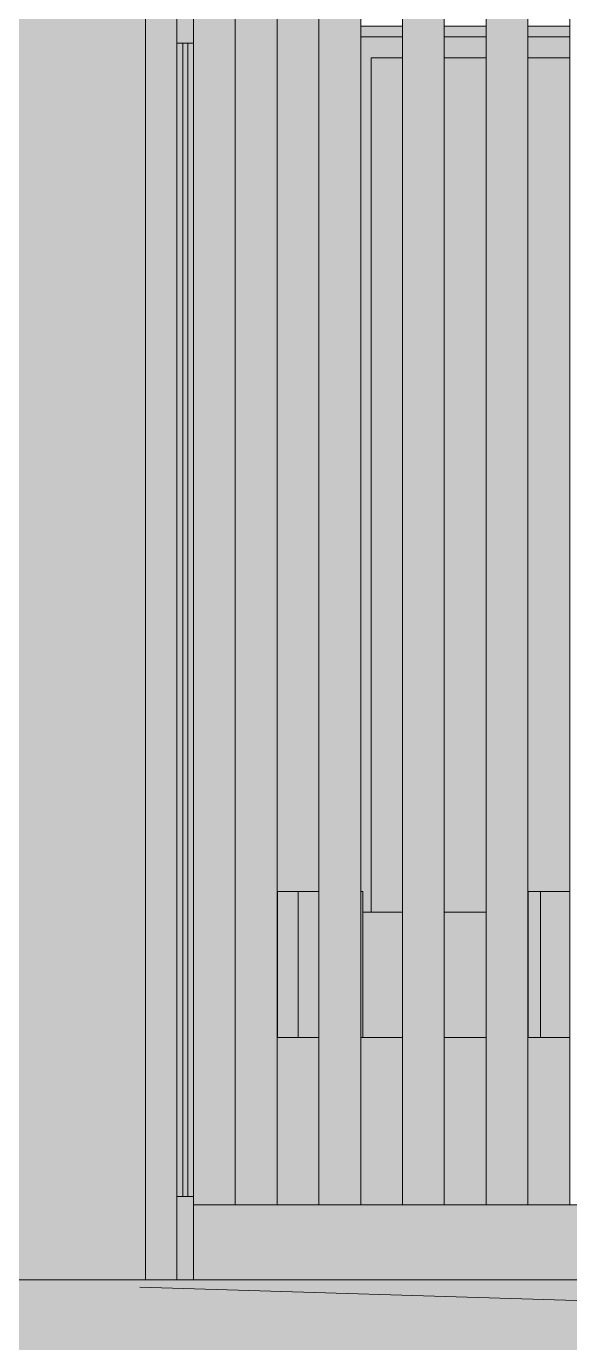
# Model space of a CAD drawing. Header units: centimetres. Extents: x -4381 to 5639, y -3920 to 4826.
# Drawn here: x 63.967 to 65.267, y 32.054 to 35.204 of the extents above; entities that cross this region are included whole.
import ezdxf
from ezdxf.xclip import XClip

# ---------------------------------------------------------------- set-up
doc = ezdxf.new("R2010")
doc.units = ezdxf.units.CM
doc.header["$MEASUREMENT"] = 0
doc.header["$XCLIPFRAME"] = 0
doc.set_wipeout_variables(frame=1)
doc.linetypes.add('Traits', pattern=[0.217778, 0.15, -0.067778])
doc.linetypes.add('Wipeout_Contour', pattern=[100, 0, -100])
for name, color, linetype, lineweight in [('0- SITE_Pen_No__1', 7, 'Continuous', 5), ('00- NIVEAUX_Pen_No__20', 1, 'Continuous', 5), ('01- MOBILIER_Pen_No__101', 252, 'Continuous', 5), ('01- MOBILIER_Pen_No__18', 9, 'Continuous', 5), ('01- MOBILIER_Pen_No__7', 7, 'Continuous', 5), ('Dalles_Pen_No__1', 7, 'Continuous', 5), ('Structural - Bearing_Pen_No__1', 7, 'Continuous', 5), ('Structural - Bearing_Pen_No__18', 9, 'Continuous', 5), ('Structural - Bearing_Pen_No__7', 7, 'Continuous', 5)]:
    doc.layers.add(name, color=color, linetype=linetype, lineweight=lineweight)
for name, color, linetype in [('01- MOBILIER', 7, 'Continuous'), ('Dalles', 7, 'Continuous'), ('Drawing & Figure', 7, 'Continuous'), ('Structural - Bearing', 7, 'Continuous')]:
    doc.layers.add(name, color=color, linetype=linetype)
for name, color, linetype, lineweight, true_color in [('01- MOBILIER_Pen_No__102', 7, 'Continuous', 5, 0xcccccc), ('01- MOBILIER_Pen_No__62', 7, 'Continuous', 5, 0xaaaaaa), ('Dalles_Pen_No__112', 7, 'Continuous', 5, 0xd5aaaa), ('Structural - Bearing_Pen_No__102', 7, 'Continuous', 5, 0xcccccc), ('Structural - Bearing_Pen_No__112', 7, 'Continuous', 5, 0xd5aaaa), ('Structural - Bearing_Pen_No__155', 7, 'Continuous', 5, 0xa86b51)]:
    doc.layers.add(name, color=color, linetype=linetype, lineweight=lineweight, true_color=true_color)

# ---------------------------------------------------------------- blocks, each defined once
blk = doc.blocks.new('Drawing_7_7', base_point=(-363.0919, 32.2036))
at = {"layer": '0- SITE_Pen_No__1', "linetype": 'Continuous', "ltscale": 10}
for p, q in [((64.8669, 34.142), (64.7919, 34.142)), ((65.0669, 34.142), (64.9669, 34.142)), ((65.1669, 34.142), (65.2669, 34.142)), ((64.7919, 33.142), (64.8669, 33.142)), ((64.9669, 33.142), (65.0669, 33.142)), ((65.1669, 33.142), (65.2669, 33.142))]:
    blk.add_line(p, q, dxfattribs=at)
at = {"color": 254, "linetype": 'Wipeout_Contour', "lineweight": 0, "ltscale": 363.095348}
blk.add_wipeout([(64.4669, 35.4036), (64.3669, 35.4036), (64.3669, 32.3836), (64.4669, 32.3836), (64.4669, 33.0836)], dxfattribs=at).dxf.layer = 'Structural - Bearing'
at = {"color": 254, "linetype": 'Wipeout_Contour', "lineweight": 0, "ltscale": 292.586941}
blk.add_wipeout([(64.5669, 35.4036), (64.5669, 33.1336), (64.6669, 33.1336), (64.6669, 35.4036)], dxfattribs=at).dxf.layer = 'Structural - Bearing'
at = {"color": 254, "linetype": 'Wipeout_Contour', "lineweight": 0, "ltscale": 362.408597}
blk.add_wipeout([(63.6669, 35.3036), (63.6669, 32.2036), (64.2519, 32.2036), (64.2519, 35.2636), (64.2519, 35.3036)], dxfattribs=at).dxf.layer = 'Structural - Bearing'
at = {"layer": 'Structural - Bearing_Pen_No__112', "linetype": 'Continuous', "ltscale": 10}
for points in [[(64.4669, 35.4036), (64.3669, 35.4036), (64.3669, 32.3836), (64.4669, 32.3836), (64.4669, 33.0836)], [(64.5669, 35.4036), (64.5669, 33.1336), (64.6669, 33.1336), (64.6669, 35.4036)], [(63.6669, 35.3036), (63.6669, 32.2036), (64.2519, 32.2036), (64.2519, 35.2636), (64.2519, 35.3036)]]:
    blk.add_hatch(color=256, dxfattribs=at).paths.add_polyline_path(points)
at = {"color": 254, "linetype": 'Wipeout_Contour', "lineweight": 0, "ltscale": 292.967742}
blk.add_wipeout([(64.8669, 32.3836), (64.9669, 32.3836), (64.9669, 35.4036), (64.8669, 35.4036)], dxfattribs=at).dxf.layer = 'Structural - Bearing'
at = {"color": 254, "linetype": 'Wipeout_Contour', "lineweight": 0, "ltscale": 293.677139}
blk.add_wipeout([(65.0669, 32.3836), (65.1669, 32.3836), (65.1669, 35.4036), (65.0669, 35.4036)], dxfattribs=at).dxf.layer = 'Structural - Bearing'
at = {"layer": '01- MOBILIER_Pen_No__101', "linetype": 'Continuous', "ltscale": 10}
blk.add_hatch(color=256, dxfattribs=at).paths.add_polyline_path([(65.1677, 33.1336), (65.1669, 32.7836)])
at = {"layer": 'Structural - Bearing_Pen_No__155', "linetype": 'Continuous', "ltscale": 10}
for points in [[(64.8669, 32.3836), (64.9669, 32.3836), (64.9669, 35.4036), (64.8669, 35.4036)], [(65.0669, 32.3836), (65.1669, 32.3836), (65.1669, 35.4036), (65.0669, 35.4036)]]:
    blk.add_hatch(color=256, dxfattribs=at).paths.add_polyline_path(points)
at = {"color": 254, "linetype": 'Wipeout_Contour', "lineweight": 0, "ltscale": 291.550355}
blk.add_wipeout([(64.4669, 32.3836), (64.5669, 32.3836), (64.5669, 35.4036), (64.4669, 35.4036)], dxfattribs=at).dxf.layer = 'Structural - Bearing'
at = {"color": 254, "linetype": 'Wipeout_Contour', "lineweight": 0, "ltscale": 292.258813}
blk.add_wipeout([(64.6669, 32.3836), (64.7669, 32.3836), (64.7669, 35.4036), (64.6669, 35.4036)], dxfattribs=at).dxf.layer = 'Structural - Bearing'
at = {"color": 254, "linetype": 'Wipeout_Contour', "lineweight": 0, "ltscale": 363.548387}
blk.add_wipeout([(64.2519, 35.2636), (64.2519, 32.2036), (64.3269, 32.2036), (64.3269, 35.1636), (64.3269, 35.2636)], dxfattribs=at).dxf.layer = 'Structural - Bearing'
at = {"layer": 'Structural - Bearing_Pen_No__155', "linetype": 'Continuous', "ltscale": 10}
for points in [[(64.4669, 32.3836), (64.5669, 32.3836), (64.5669, 35.4036), (64.4669, 35.4036)], [(64.6669, 32.3836), (64.7669, 32.3836), (64.7669, 35.4036), (64.6669, 35.4036)]]:
    blk.add_hatch(color=256, dxfattribs=at).paths.add_polyline_path(points)
at = {"layer": 'Structural - Bearing_Pen_No__18', "linetype": 'Continuous', "ltscale": 10}
blk.add_hatch(color=256, dxfattribs=at).paths.add_polyline_path([(64.2519, 35.2636), (64.2519, 32.2036), (64.3269, 32.2036), (64.3269, 35.1636), (64.3269, 35.2636)])
at = {"layer": 'Dalles_Pen_No__1', "linetype": 'Continuous', "ltscale": 10}
blk.add_line((64.3269, 32.2036), (63.6669, 32.2036), dxfattribs=at)
at = {"layer": 'Structural - Bearing_Pen_No__7', "linetype": 'Continuous', "ltscale": 10}
blk.add_line((64.2519, 35.2636), (64.2519, 32.2036), dxfattribs=at)
at = {"color": 254, "linetype": 'Wipeout_Contour', "lineweight": 0, "ltscale": 292.134915}
blk.add_wipeout([(65.1772, 33.1336), (65.1677, 33.1336), (65.1677, 32.7836), (65.1772, 32.7836)], dxfattribs=at).dxf.layer = '01- MOBILIER'
at = {"color": 254, "linetype": 'Wipeout_Contour', "lineweight": 0, "ltscale": 290.903944}
blk.add_wipeout([(64.9669, 32.7836), (64.9669, 32.3836), (65.0669, 32.3836), (65.0669, 32.7836)], dxfattribs=at).dxf.layer = '01- MOBILIER'
at = {"color": 254, "linetype": 'Wipeout_Contour', "lineweight": 0, "ltscale": 295.725111}
blk.add_wipeout([(64.9669, 35.2036), (64.9669, 35.1786), (65.0669, 35.1786), (65.0669, 35.2036)], dxfattribs=at).dxf.layer = 'Structural - Bearing'
at = {"color": 254, "linetype": 'Wipeout_Contour', "lineweight": 0, "ltscale": 296.428895}
blk.add_wipeout([(65.2669, 35.2036), (65.1669, 35.2036), (65.1669, 35.1786), (65.2669, 35.1786)], dxfattribs=at).dxf.layer = 'Structural - Bearing'
at = {"layer": '01- MOBILIER_Pen_No__101', "linetype": 'Continuous', "ltscale": 10}
blk.add_hatch(color=256, dxfattribs=at).paths.add_polyline_path([(65.1772, 33.1336), (65.1677, 33.1336), (65.1677, 32.7836), (65.1772, 32.7836)])
at = {"layer": '01- MOBILIER_Pen_No__102', "linetype": 'Continuous', "ltscale": 10}
blk.add_hatch(color=256, dxfattribs=at).paths.add_polyline_path([(64.9669, 32.7836), (64.9669, 32.3836), (65.0669, 32.3836), (65.0669, 32.7836)])
at = {"layer": 'Structural - Bearing_Pen_No__18', "linetype": 'Continuous', "ltscale": 10}
for points in [[(64.9669, 35.2036), (64.9669, 35.1786), (65.0669, 35.1786), (65.0669, 35.2036)], [(65.2669, 35.2036), (65.1669, 35.2036), (65.1669, 35.1786), (65.2669, 35.1786)]]:
    blk.add_hatch(color=256, dxfattribs=at).paths.add_polyline_path(points)
at = {"layer": 'Structural - Bearing_Pen_No__1', "linetype": 'Continuous', "ltscale": 10}
for p, q in [((65.0669, 35.2036), (64.9669, 35.2036)), ((65.2669, 35.2036), (65.1669, 35.2036))]:
    blk.add_line(p, q, dxfattribs=at)
at = {"color": 254, "linetype": 'Wipeout_Contour', "lineweight": 0, "ltscale": 289.978465}
blk.add_wipeout([(64.5684, 33.1336), (64.5671, 33.1336), (64.5671, 32.7836), (64.5684, 32.7836)], dxfattribs=at).dxf.layer = '01- MOBILIER'
at = {"color": 254, "linetype": 'Wipeout_Contour', "lineweight": 0, "ltscale": 290.692002}
blk.add_wipeout([(64.7691, 33.1336), (64.7669, 33.1336), (64.7669, 32.7836), (64.7691, 32.7836)], dxfattribs=at).dxf.layer = '01- MOBILIER'
at = {"color": 254, "linetype": 'Wipeout_Contour', "lineweight": 0, "ltscale": 295.021817}
blk.add_wipeout([(64.7669, 35.1786), (64.8669, 35.1786), (64.8669, 35.2036), (64.7669, 35.2036)], dxfattribs=at).dxf.layer = 'Structural - Bearing'
at = {"color": 254, "linetype": 'Wipeout_Contour', "lineweight": 0, "ltscale": 290.737565}
blk.add_wipeout([(64.3669, 32.4036), (64.3669, 35.1636), (64.3269, 35.1636), (64.3269, 32.4036)], dxfattribs=at).dxf.layer = 'Structural - Bearing'
at = {"layer": '01- MOBILIER_Pen_No__102', "linetype": 'Continuous', "ltscale": 10}
blk.add_hatch(color=256, dxfattribs=at).paths.add_polyline_path([(64.7691, 33.1336), (64.7669, 33.1336), (64.7669, 32.7836), (64.7691, 32.7836)])
at = {"layer": '01- MOBILIER_Pen_No__62', "linetype": 'Continuous', "ltscale": 10}
blk.add_hatch(color=256, dxfattribs=at).paths.add_polyline_path([(64.5684, 33.1336), (64.5671, 33.1336), (64.5671, 32.7836), (64.5684, 32.7836)])
at = {"layer": 'Structural - Bearing', "linetype": 'Continuous', "lineweight": 0, "ltscale": 10, "true_color": 0xffffff}
blk.add_hatch(color=7, dxfattribs=at).paths.add_polyline_path([(64.3669, 35.1636), (64.3669, 35.2636), (64.3269, 35.2636), (64.3269, 35.1636)])
at = {"layer": 'Structural - Bearing_Pen_No__18', "linetype": 'Continuous', "ltscale": 10}
for points in [[(64.7669, 35.1786), (64.8669, 35.1786), (64.8669, 35.2036), (64.7669, 35.2036)], [(64.3669, 32.4036), (64.3669, 35.1636), (64.3269, 35.1636), (64.3269, 32.4036)]]:
    blk.add_hatch(color=256, dxfattribs=at).paths.add_polyline_path(points)
at = {"layer": 'Structural - Bearing_Pen_No__1', "linetype": 'Continuous', "ltscale": 10}
blk.add_line((64.8669, 35.2036), (64.7669, 35.2036), dxfattribs=at)
at = {"layer": 'Structural - Bearing_Pen_No__7', "linetype": 'Continuous', "ltscale": 10}
for p, q in [((64.3269, 35.2636), (64.3269, 35.1636)), ((64.3269, 32.4036), (64.3269, 35.1636)), ((64.3669, 35.1636), (64.3269, 35.1636)), ((64.3409, 35.1636), (64.3409, 32.4036)), ((64.3529, 32.4036), (64.3529, 35.1636)), ((64.3669, 32.4036), (64.3669, 35.1636)), ((64.3269, 32.4036), (64.3269, 32.2036)), ((64.3669, 32.4036), (64.3269, 32.4036))]:
    blk.add_line(p, q, dxfattribs=at)
at = {"layer": 'Structural - Bearing_Pen_No__7', "linetype": 'Continuous', "ltscale": 10, "flags": 128}
blk.add_lwpolyline([(64.3669, 35.3036), (64.3669, 35.2636), (64.3669, 35.1636)], dxfattribs=at)
at = {"color": 254, "linetype": 'Wipeout_Contour', "lineweight": 0, "ltscale": 292.170693}
blk.add_wipeout([(65.1878, 33.1336), (65.1772, 33.1336), (65.1772, 32.7836), (65.1878, 32.7836)], dxfattribs=at).dxf.layer = '01- MOBILIER'
at = {"color": 254, "linetype": 'Wipeout_Contour', "lineweight": 0, "ltscale": 291.534026}
blk.add_wipeout([(64.9669, 33.0836), (64.9669, 32.7836), (65.0669, 32.7836), (65.0669, 33.0836)], dxfattribs=at).dxf.layer = '01- MOBILIER'
at = {"color": 254, "linetype": 'Wipeout_Contour', "lineweight": 0, "ltscale": 295.653609}
blk.add_wipeout([(65.0669, 35.1786), (64.9669, 35.1786), (64.9669, 35.1286), (65.0669, 35.1286)], dxfattribs=at).dxf.layer = 'Structural - Bearing'
at = {"color": 254, "linetype": 'Wipeout_Contour', "lineweight": 0, "ltscale": 296.357563}
blk.add_wipeout([(65.2669, 35.1786), (65.1669, 35.1786), (65.1669, 35.1286), (65.2669, 35.1286)], dxfattribs=at).dxf.layer = 'Structural - Bearing'
at = {"layer": '01- MOBILIER_Pen_No__102', "linetype": 'Continuous', "ltscale": 10}
blk.add_hatch(color=256, dxfattribs=at).paths.add_polyline_path([(64.9669, 33.0836), (64.9669, 32.7836), (65.0669, 32.7836), (65.0669, 33.0836)])
at = {"layer": '01- MOBILIER_Pen_No__62', "linetype": 'Continuous', "ltscale": 10}
blk.add_hatch(color=256, dxfattribs=at).paths.add_polyline_path([(65.1878, 33.1336), (65.1772, 33.1336), (65.1772, 32.7836), (65.1878, 32.7836)])
at = {"layer": 'Structural - Bearing_Pen_No__18', "linetype": 'Continuous', "ltscale": 10}
for points in [[(65.0669, 35.1786), (64.9669, 35.1786), (64.9669, 35.1286), (65.0669, 35.1286)], [(65.2669, 35.1786), (65.1669, 35.1786), (65.1669, 35.1286), (65.2669, 35.1286)]]:
    blk.add_hatch(color=256, dxfattribs=at).paths.add_polyline_path(points)
at = {"layer": '01- MOBILIER_Pen_No__7', "linetype": 'Continuous', "ltscale": 10}
blk.add_line((64.9669, 32.7836), (65.0669, 32.7836), dxfattribs=at)
at = {"layer": 'Structural - Bearing_Pen_No__1', "linetype": 'Continuous', "ltscale": 10}
for p, q in [((64.9669, 35.1786), (65.0669, 35.1786)), ((65.1669, 35.1786), (65.2669, 35.1786))]:
    blk.add_line(p, q, dxfattribs=at)
at = {"color": 254, "linetype": 'Wipeout_Contour', "lineweight": 0, "ltscale": 289.989252}
blk.add_wipeout([(64.5731, 33.1336), (64.5684, 33.1336), (64.5684, 32.7836), (64.5731, 32.7836)], dxfattribs=at).dxf.layer = '01- MOBILIER'
at = {"color": 254, "linetype": 'Wipeout_Contour', "lineweight": 0, "ltscale": 290.700655}
blk.add_wipeout([(64.7717, 33.1336), (64.7691, 33.1336), (64.7691, 32.7836), (64.7717, 32.7836)], dxfattribs=at).dxf.layer = '01- MOBILIER'
at = {"layer": '01- MOBILIER_Pen_No__101', "linetype": 'Continuous', "ltscale": 10}
blk.add_hatch(color=256, dxfattribs=at).paths.add_polyline_path([(64.5731, 33.1336), (64.5684, 33.1336), (64.5684, 32.7836), (64.5731, 32.7836)])
at = {"layer": '01- MOBILIER_Pen_No__102', "linetype": 'Continuous', "ltscale": 10}
blk.add_hatch(color=256, dxfattribs=at).paths.add_polyline_path([(64.7717, 33.1336), (64.7691, 33.1336), (64.7691, 32.7836), (64.7717, 32.7836)])
at = {"color": 254, "linetype": 'Wipeout_Contour', "lineweight": 0, "ltscale": 292.206094}
blk.add_wipeout([(65.1971, 33.1336), (65.1878, 33.1336), (65.1878, 32.7836), (65.1971, 32.7836)], dxfattribs=at).dxf.layer = '01- MOBILIER'
at = {"color": 254, "linetype": 'Wipeout_Contour', "lineweight": 0, "ltscale": 293.695112}
blk.add_wipeout([(64.9669, 33.0836), (65.0669, 33.0836), (65.0669, 35.1286), (64.9669, 35.1286)], dxfattribs=at).dxf.layer = 'Structural - Bearing'
at = {"layer": '01- MOBILIER_Pen_No__18', "linetype": 'Continuous', "ltscale": 10}
blk.add_hatch(color=256, dxfattribs=at).paths.add_polyline_path([(65.1971, 33.1336), (65.1878, 33.1336), (65.1878, 32.7836), (65.1971, 32.7836)])
at = {"layer": 'Structural - Bearing_Pen_No__102', "linetype": 'Continuous', "ltscale": 10}
blk.add_hatch(color=256, dxfattribs=at).paths.add_polyline_path([(64.9669, 33.0836), (65.0669, 33.0836), (65.0669, 35.1286), (64.9669, 35.1286)])
at = {"layer": '01- MOBILIER_Pen_No__7', "linetype": 'Continuous', "ltscale": 10}
blk.add_line((64.9669, 33.0836), (65.0669, 33.0836), dxfattribs=at)
at = {"layer": 'Structural - Bearing_Pen_No__1', "linetype": 'Continuous', "ltscale": 10}
blk.add_line((65.0669, 35.1286), (64.9669, 35.1286), dxfattribs=at)
at = {"color": 254, "linetype": 'Wipeout_Contour', "lineweight": 0, "ltscale": 290.009195}
blk.add_wipeout([(64.5797, 33.1336), (64.5731, 33.1336), (64.5731, 32.7836), (64.5797, 32.7836)], dxfattribs=at).dxf.layer = '01- MOBILIER'
at = {"color": 254, "linetype": 'Wipeout_Contour', "lineweight": 0, "ltscale": 290.188961}
blk.add_wipeout([(64.7669, 32.7836), (64.7669, 32.3836), (64.8669, 32.3836), (64.8669, 32.7836)], dxfattribs=at).dxf.layer = '01- MOBILIER'
at = {"layer": '01- MOBILIER_Pen_No__101', "linetype": 'Continuous', "ltscale": 10}
blk.add_hatch(color=256, dxfattribs=at).paths.add_polyline_path([(64.5797, 33.1336), (64.5731, 33.1336), (64.5731, 32.7836), (64.5797, 32.7836)])
at = {"layer": '01- MOBILIER_Pen_No__102', "linetype": 'Continuous', "ltscale": 10}
blk.add_hatch(color=256, dxfattribs=at).paths.add_polyline_path([(64.7669, 32.7836), (64.7669, 32.3836), (64.8669, 32.3836), (64.8669, 32.7836)])
at = {"color": 254, "linetype": 'Wipeout_Contour', "lineweight": 0, "ltscale": 292.346931}
blk.add_wipeout([(65.1971, 32.7836), (65.2669, 32.7836), (65.2669, 33.1336), (65.1971, 33.1336)], dxfattribs=at).dxf.layer = '01- MOBILIER'
at = {"layer": '01- MOBILIER_Pen_No__102', "linetype": 'Continuous', "ltscale": 10}
blk.add_hatch(color=256, dxfattribs=at).paths.add_polyline_path([(65.1971, 32.7836), (65.2669, 32.7836), (65.2669, 33.1336), (65.1971, 33.1336)])
at = {"color": 254, "linetype": 'Wipeout_Contour', "lineweight": 0, "ltscale": 290.035239}
blk.add_wipeout([(64.5878, 33.1336), (64.5797, 33.1336), (64.5797, 32.7836), (64.5878, 32.7836)], dxfattribs=at).dxf.layer = '01- MOBILIER'
at = {"color": 254, "linetype": 'Wipeout_Contour', "lineweight": 0, "ltscale": 290.829277}
blk.add_wipeout([(64.7717, 33.0836), (64.7717, 32.7836), (64.8669, 32.7836), (64.8669, 33.0836)], dxfattribs=at).dxf.layer = '01- MOBILIER'
at = {"layer": '01- MOBILIER_Pen_No__101', "linetype": 'Continuous', "ltscale": 10}
blk.add_hatch(color=256, dxfattribs=at).paths.add_polyline_path([(64.5878, 33.1336), (64.5797, 33.1336), (64.5797, 32.7836), (64.5878, 32.7836)])
at = {"layer": '01- MOBILIER_Pen_No__102', "linetype": 'Continuous', "ltscale": 10}
blk.add_hatch(color=256, dxfattribs=at).paths.add_polyline_path([(64.7717, 33.0836), (64.7717, 32.7836), (64.8669, 32.7836), (64.8669, 33.0836)])
at = {"layer": '01- MOBILIER_Pen_No__7', "linetype": 'Continuous', "ltscale": 10}
for p, q in [((64.5671, 33.1336), (64.5684, 33.1336)), ((64.7669, 32.7836), (64.8669, 32.7836))]:
    blk.add_line(p, q, dxfattribs=at)
at = {"color": 254, "linetype": 'Wipeout_Contour', "lineweight": 0, "ltscale": 291.619368}
blk.add_wipeout([(65.1669, 32.3836), (65.2669, 32.3836), (65.2669, 32.7836), (65.1669, 32.7836)], dxfattribs=at).dxf.layer = '01- MOBILIER'
at = {"color": 254, "linetype": 'Wipeout_Contour', "lineweight": 0, "ltscale": 294.449341}
blk.add_wipeout([(65.1669, 33.1336), (65.2669, 33.1336), (65.2669, 35.1286), (65.1669, 35.1286)], dxfattribs=at).dxf.layer = 'Structural - Bearing'
at = {"layer": '01- MOBILIER_Pen_No__102', "linetype": 'Continuous', "ltscale": 10}
blk.add_hatch(color=256, dxfattribs=at).paths.add_polyline_path([(65.1669, 32.3836), (65.2669, 32.3836), (65.2669, 32.7836), (65.1669, 32.7836)])
at = {"layer": 'Structural - Bearing_Pen_No__102', "linetype": 'Continuous', "ltscale": 10}
blk.add_hatch(color=256, dxfattribs=at).paths.add_polyline_path([(65.1669, 33.1336), (65.2669, 33.1336), (65.2669, 35.1286), (65.1669, 35.1286)])
at = {"layer": '01- MOBILIER_Pen_No__7', "linetype": 'Continuous', "ltscale": 10}
for p, q in [((65.1669, 33.1336), (65.1677, 33.1336)), ((65.1677, 33.1336), (65.1772, 33.1336)), ((65.1772, 33.1336), (65.1878, 33.1336)), ((65.1878, 33.1336), (65.1971, 33.1336)), ((65.2669, 33.1336), (65.1971, 33.1336)), ((65.1971, 33.1336), (65.1971, 32.7836)), ((65.1669, 32.7836), (65.2669, 32.7836))]:
    blk.add_line(p, q, dxfattribs=at)
at = {"layer": 'Structural - Bearing_Pen_No__1', "linetype": 'Continuous', "ltscale": 10}
blk.add_line((65.2669, 35.1286), (65.1669, 35.1286), dxfattribs=at)
at = {"color": 254, "linetype": 'Wipeout_Contour', "lineweight": 0, "ltscale": 290.066593}
blk.add_wipeout([(64.5973, 33.1336), (64.5878, 33.1336), (64.5878, 32.7836), (64.5973, 32.7836)], dxfattribs=at).dxf.layer = '01- MOBILIER'
at = {"color": 254, "linetype": 'Wipeout_Contour', "lineweight": 0, "ltscale": 438.484168}
blk.add_wipeout([(64.7919, 35.1286), (64.7669, 35.1286), (64.7669, 33.1336), (64.7716, 33.1336), (64.7717, 33.0836), (64.7919, 33.0836)], dxfattribs=at).dxf.layer = 'Structural - Bearing'
at = {"layer": '01- MOBILIER_Pen_No__101', "linetype": 'Continuous', "ltscale": 10}
blk.add_hatch(color=256, dxfattribs=at).paths.add_polyline_path([(64.5973, 33.1336), (64.5878, 33.1336), (64.5878, 32.7836), (64.5973, 32.7836)])
at = {"layer": 'Structural - Bearing_Pen_No__18', "linetype": 'Continuous', "ltscale": 10}
blk.add_hatch(color=256, dxfattribs=at).paths.add_polyline_path([(64.7919, 35.1286), (64.7669, 35.1286), (64.7669, 33.1336), (64.7716, 33.1336), (64.7717, 33.0836), (64.7919, 33.0836)])
at = {"layer": '01- MOBILIER_Pen_No__7', "linetype": 'Continuous', "ltscale": 10}
for p, q in [((64.5684, 33.1336), (64.5731, 33.1336)), ((64.5731, 33.1336), (64.5797, 33.1336)), ((64.7669, 33.1336), (64.7691, 33.1336)), ((64.7691, 33.1336), (64.7717, 33.1336)), ((64.7717, 33.1336), (64.7717, 32.7836))]:
    blk.add_line(p, q, dxfattribs=at)
at = {"color": 254, "linetype": 'Wipeout_Contour', "lineweight": 0, "ltscale": 290.102305}
blk.add_wipeout([(64.6078, 33.1336), (64.5973, 33.1336), (64.5973, 32.7836), (64.6078, 32.7836)], dxfattribs=at).dxf.layer = '01- MOBILIER'
at = {"color": 254, "linetype": 'Wipeout_Contour', "lineweight": 0, "ltscale": 368.63582}
blk.add_wipeout([(64.7669, 35.1786), (64.7669, 35.1286), (64.7919, 35.1286), (64.8669, 35.1286), (64.8669, 35.1786)], dxfattribs=at).dxf.layer = 'Structural - Bearing'
at = {"layer": '01- MOBILIER_Pen_No__62', "linetype": 'Continuous', "ltscale": 10}
blk.add_hatch(color=256, dxfattribs=at).paths.add_polyline_path([(64.6078, 33.1336), (64.5973, 33.1336), (64.5973, 32.7836), (64.6078, 32.7836)])
at = {"layer": 'Structural - Bearing_Pen_No__18', "linetype": 'Continuous', "ltscale": 10}
blk.add_hatch(color=256, dxfattribs=at).paths.add_polyline_path([(64.7669, 35.1786), (64.7669, 35.1286), (64.7919, 35.1286), (64.8669, 35.1286), (64.8669, 35.1786)])
at = {"layer": '01- MOBILIER_Pen_No__7', "linetype": 'Continuous', "ltscale": 10}
blk.add_line((64.5797, 33.1336), (64.5878, 33.1336), dxfattribs=at)
at = {"layer": 'Structural - Bearing_Pen_No__1', "linetype": 'Continuous', "ltscale": 10}
blk.add_line((64.7669, 35.1786), (64.8669, 35.1786), dxfattribs=at)
at = {"color": 254, "linetype": 'Wipeout_Contour', "lineweight": 0, "ltscale": 290.137642}
blk.add_wipeout([(64.6171, 33.1336), (64.6078, 33.1336), (64.6078, 32.7836), (64.6171, 32.7836)], dxfattribs=at).dxf.layer = '01- MOBILIER'
at = {"color": 254, "linetype": 'Wipeout_Contour', "lineweight": 0, "ltscale": 293.03128}
blk.add_wipeout([(64.8669, 35.1286), (64.7919, 35.1286), (64.7919, 33.0836), (64.8669, 33.0836)], dxfattribs=at).dxf.layer = 'Structural - Bearing'
at = {"layer": '01- MOBILIER_Pen_No__18', "linetype": 'Continuous', "ltscale": 10}
blk.add_hatch(color=256, dxfattribs=at).paths.add_polyline_path([(64.6171, 33.1336), (64.6078, 33.1336), (64.6078, 32.7836), (64.6171, 32.7836)])
at = {"layer": 'Structural - Bearing_Pen_No__102', "linetype": 'Continuous', "ltscale": 10}
blk.add_hatch(color=256, dxfattribs=at).paths.add_polyline_path([(64.8669, 35.1286), (64.7919, 35.1286), (64.7919, 33.0836), (64.8669, 33.0836)])
at = {"layer": '01- MOBILIER_Pen_No__7', "linetype": 'Continuous', "ltscale": 10}
for p, q in [((64.5878, 33.1336), (64.5973, 33.1336)), ((64.7717, 33.0836), (64.8669, 33.0836))]:
    blk.add_line(p, q, dxfattribs=at)
at = {"layer": 'Structural - Bearing_Pen_No__1', "linetype": 'Continuous', "ltscale": 10}
for p, q in [((64.7919, 35.1286), (64.7919, 33.0836)), ((64.8669, 35.1286), (64.7919, 35.1286))]:
    blk.add_line(p, q, dxfattribs=at)
at = {"color": 254, "linetype": 'Wipeout_Contour', "lineweight": 0, "ltscale": 290.242649}
blk.add_wipeout([(64.6171, 33.1336), (64.6171, 32.7836), (64.6669, 32.7836), (64.6669, 33.1336)], dxfattribs=at).dxf.layer = '01- MOBILIER'
at = {"layer": '01- MOBILIER_Pen_No__102', "linetype": 'Continuous', "ltscale": 10}
blk.add_hatch(color=256, dxfattribs=at).paths.add_polyline_path([(64.6171, 33.1336), (64.6171, 32.7836), (64.6669, 32.7836), (64.6669, 33.1336)])
at = {"layer": '01- MOBILIER_Pen_No__7', "linetype": 'Continuous', "ltscale": 10}
for p, q in [((64.5973, 33.1336), (64.6078, 33.1336)), ((64.6078, 33.1336), (64.6171, 33.1336)), ((64.6171, 33.1336), (64.6669, 33.1336))]:
    blk.add_line(p, q, dxfattribs=at)
at = {"color": 254, "linetype": 'Wipeout_Contour', "lineweight": 0, "ltscale": 289.474422}
blk.add_wipeout([(64.5669, 32.3836), (64.6669, 32.3836), (64.6669, 32.7836), (64.5669, 32.7836)], dxfattribs=at).dxf.layer = '01- MOBILIER'
at = {"layer": '01- MOBILIER_Pen_No__102', "linetype": 'Continuous', "ltscale": 10}
blk.add_hatch(color=256, dxfattribs=at).paths.add_polyline_path([(64.5669, 32.3836), (64.6669, 32.3836), (64.6669, 32.7836), (64.5669, 32.7836)])
at = {"layer": '01- MOBILIER_Pen_No__7', "linetype": 'Continuous', "ltscale": 10}
for p, q in [((64.5669, 33.1336), (64.5669, 32.7836)), ((64.567, 33.1336), (64.567, 32.7836)), ((64.5671, 33.1336), (64.5671, 32.7836)), ((64.6171, 33.1336), (64.6171, 32.7836)), ((64.5669, 32.7836), (64.6669, 32.7836))]:
    blk.add_line(p, q, dxfattribs=at)
at = {"color": 254, "linetype": 'Wipeout_Contour', "lineweight": 0, "ltscale": 367.841458}
blk.add_wipeout([(64.3669, 32.2036), (67.4969, 32.2036), (67.4969, 32.2236), (67.4969, 32.3836), (64.3669, 32.3836)], dxfattribs=at).dxf.layer = 'Dalles'
at = {"layer": 'Dalles', "linetype": 'Continuous', "lineweight": 0, "ltscale": 10, "true_color": 0x000000}
blk.add_hatch(color=18, dxfattribs=at).paths.add_polyline_path([(63.6669, 31.9036), (67.5169, 31.9036), (67.5169, 32.2036), (63.6669, 32.2036)])
at = {"layer": 'Dalles_Pen_No__112', "linetype": 'Continuous', "ltscale": 10}
blk.add_hatch(color=256, dxfattribs=at).paths.add_polyline_path([(64.3669, 32.2036), (67.4969, 32.2036), (67.4969, 32.2236), (67.4969, 32.3836), (64.3669, 32.3836)])
at = {"layer": 'Structural - Bearing', "linetype": 'Continuous', "lineweight": 0, "ltscale": 10, "true_color": 0xffffff}
blk.add_hatch(color=7, dxfattribs=at).paths.add_polyline_path([(64.3669, 32.2036), (64.3669, 32.4036), (64.3269, 32.4036), (64.3269, 32.2036)])
at = {"layer": '00- NIVEAUX_Pen_No__20', "linetype": 'Traits', "ltscale": 10, "flags": 128}
blk.add_lwpolyline([(55.5297, 32.4036), (63.6669, 32.2036), (96.1427, 31.2128)], dxfattribs=at)
at = {"layer": 'Dalles_Pen_No__1', "linetype": 'Continuous', "ltscale": 10}
for p, q in [((64.4669, 32.3836), (64.3669, 32.3836)), ((64.6669, 32.3836), (64.5669, 32.3836)), ((64.8669, 32.3836), (64.7669, 32.3836)), ((65.0669, 32.3836), (64.9669, 32.3836)), ((65.2669, 32.3836), (65.1669, 32.3836)), ((64.3669, 32.2036), (64.3269, 32.2036)), ((67.5169, 32.2036), (64.3669, 32.2036))]:
    blk.add_line(p, q, dxfattribs=at)
at = {"layer": 'Structural - Bearing_Pen_No__1', "linetype": 'Continuous', "ltscale": 10}
for p, q in [((64.4669, 32.3836), (64.4669, 35.4036)), ((64.5669, 32.3836), (64.5669, 35.4036)), ((64.6669, 32.3836), (64.6669, 35.4036)), ((64.7669, 32.3836), (64.7669, 35.4036)), ((64.8669, 32.3836), (64.8669, 35.4036)), ((64.9669, 32.3836), (64.9669, 35.4036)), ((65.0669, 32.3836), (65.0669, 35.4036)), ((65.1669, 32.3836), (65.1669, 35.4036)), ((65.2669, 32.3836), (65.2669, 35.4036)), ((64.4669, 32.3836), (64.5669, 32.3836)), ((64.6669, 32.3836), (64.7669, 32.3836)), ((64.8669, 32.3836), (64.9669, 32.3836)), ((65.0669, 32.3836), (65.1669, 32.3836)), ((65.2669, 32.3836), (65.3669, 32.3836))]:
    blk.add_line(p, q, dxfattribs=at)
at = {"layer": 'Structural - Bearing_Pen_No__7', "linetype": 'Continuous', "ltscale": 10}
blk.add_line((64.3669, 32.4036), (64.3669, 32.2036), dxfattribs=at)

msp = doc.modelspace()

# ---------------------------------------------------------------- block references
at = {"layer": 'Drawing & Figure', "color": 151, "linetype": 'Continuous', "lineweight": 5, "ltscale": 10, "true_color": 0x80c2ff}
ref = msp.add_blockref('Drawing_7_7', (-363.09186, 32.20361), dxfattribs=at)
XClip(ref).set_block_clipping_path([(51.7463984619, 23.6253966175), (100.4426918859, 45.1170657245)])

doc.saveas('drawing.dxf')
